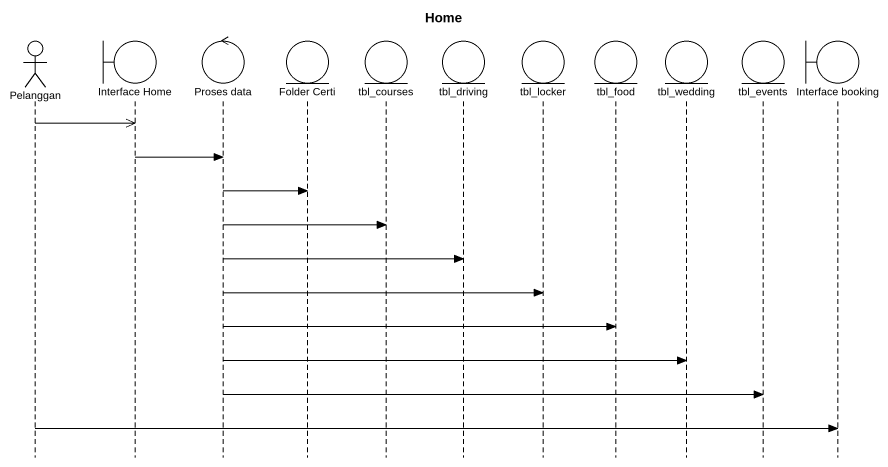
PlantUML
@startuml
title Home
hide footbox
actor Pelanggan
boundary "Interface Home" as Interface_Home
control "Proses data" as Proses_data
entity "Folder Certi" as Folder_Certi
entity tbl_courses
entity tbl_driving
entity tbl_locker
entity tbl_food
entity tbl_wedding
entity tbl_events
boundary "Interface booking" as Interface_booking

Pelanggan ->> Interface_Home
Interface_Home -> Proses_data
Proses_data -> Folder_Certi
Proses_data -> tbl_courses
Proses_data -> tbl_driving
Proses_data -> tbl_locker
Proses_data -> tbl_food
Proses_data -> tbl_wedding
Proses_data -> tbl_events
Pelanggan -> Interface_booking
@enduml
